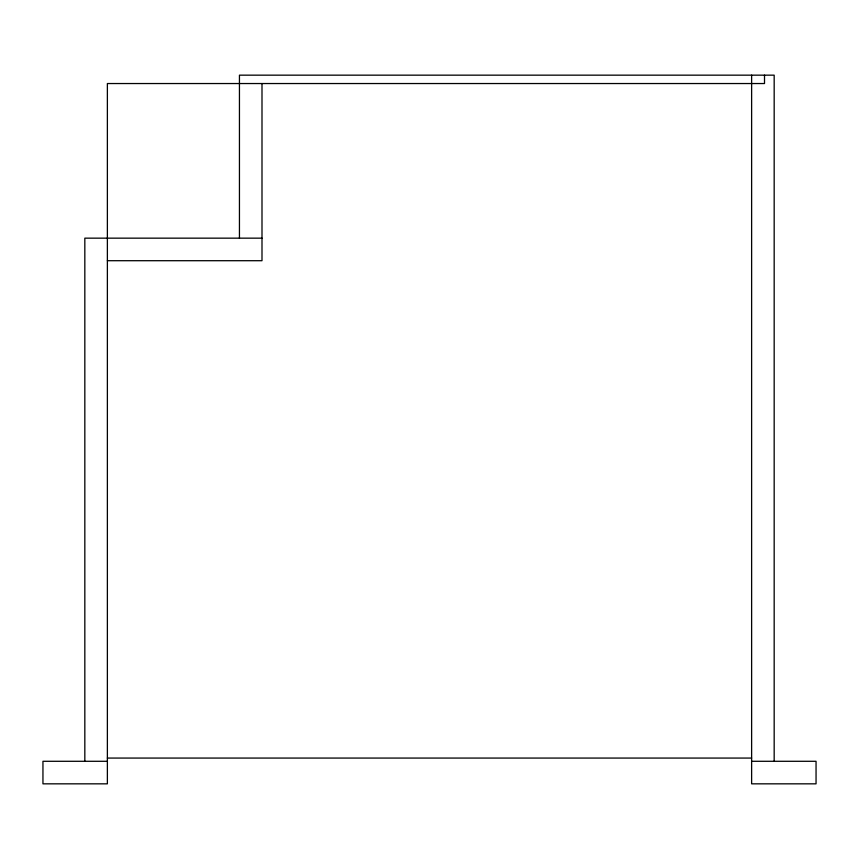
<?xml version="1.0" encoding="UTF-8"?>
<svg xmlns="http://www.w3.org/2000/svg" width="859" height="859" viewBox="0 0 859 859"><rect width="100%" height="100%" fill="white"/><g stroke="black" fill="none" stroke-linecap="round" stroke-linejoin="round"><path stroke-width="1.29" d="M261.995 238.158L84.826 238.158L84.826 761.289M107.375 260.707L261.995 260.707L261.995 83.538M107.375 758.067L751.625 758.067M107.375 761.289L42.95 761.289L42.95 783.837L107.375 783.837L107.375 83.538L764.51 83.538L764.51 75.162M751.625 761.289L816.05 761.289L816.05 783.837L751.625 783.837L751.625 75.162M774.174 761.289L774.174 75.162L239.446 75.162L239.446 238.158"/></g></svg>
